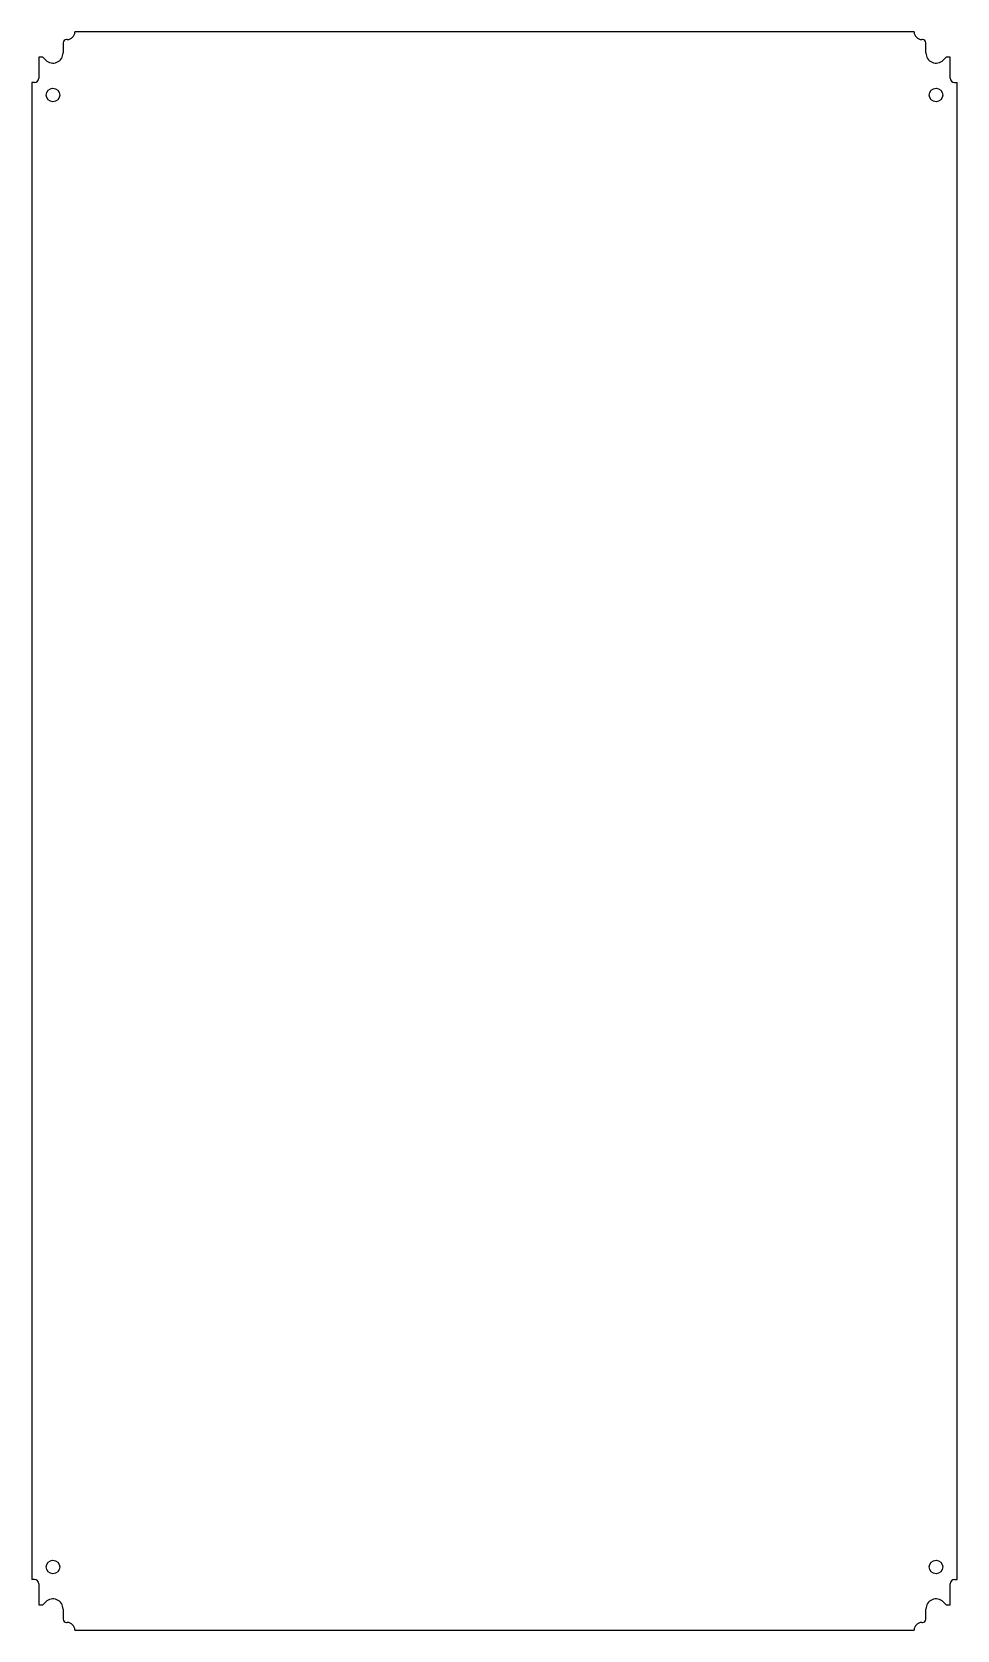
# Model space of a CAD drawing. Header units: millimetres. Extents: x 134 to 684, y 90 to 1040.
import ezdxf

# ---------------------------------------------------------------- set-up
doc = ezdxf.new("R2010")
doc.units = ezdxf.units.MM
doc.header["$LTSCALE"] = 73.323886
doc.layers.get('0').update_dxf_attribs({"linetype": 'CONTINUOUS'})

msp = doc.modelspace()

# ---------------------------------------------------------------- linework, layer by layer
at = {"color": 7, "linetype": 'Continuous'}
for p, q in [((154.69, 1035.68), (154.19, 1035.68)), ((658.19, 1040.18), (159.19, 1040.18)), ((663.19, 1035.68), (662.69, 1035.68)), ((152.19, 1033.68), (152.19, 1027.68)), ((665.19, 1027.68), (665.19, 1033.68)), ((137.69, 1025.18), (137.69, 1012.68)), ((140.21, 1025.18), (137.69, 1025.18)), ((141.95, 1023.44), (140.21, 1025.18)), ((677.18, 1025.18), (675.43, 1023.44)), ((679.69, 1025.18), (677.18, 1025.18)), ((679.69, 1012.68), (679.69, 1025.18)), ((133.69, 1010.18), (133.69, 120.18)), ((135.19, 1010.18), (133.69, 1010.18)), ((682.19, 1010.18), (683.69, 1010.18)), ((683.69, 120.18), (683.69, 1010.18)), ((135.19, 120.18), (133.69, 120.18)), ((137.69, 117.68), (137.69, 105.18)), ((679.69, 105.18), (679.69, 117.68)), ((682.19, 120.18), (683.69, 120.18)), ((137.69, 105.18), (140.21, 105.18)), ((140.21, 105.18), (141.95, 106.92)), ((675.43, 106.92), (677.18, 105.18)), ((677.18, 105.18), (679.69, 105.18)), ((152.19, 102.68), (152.19, 96.68)), ((665.19, 96.68), (665.19, 102.68)), ((154.19, 94.68), (154.69, 94.68)), ((159.19, 90.18), (658.19, 90.18)), ((662.69, 94.68), (663.19, 94.68))]:
    msp.add_line(p, q, dxfattribs=at)
for centre in [(146.19, 1002.68), (671.19, 1002.68), (146.19, 127.68), (671.19, 127.68)]:
    msp.add_circle(centre, 4, dxfattribs=at)
for centre, radius, start, end in [((154.19, 1033.68), 2, 90, 180), ((154.69, 1040.18), 4.5, 270, 360), ((662.69, 1040.18), 4.5, 180, 270), ((663.19, 1033.68), 2, 0, 90), ((146.19, 1027.68), 6, 225, 360), ((671.19, 1027.68), 6, 180, 315), ((135.19, 1012.68), 2.5, 270, 360), ((682.19, 1012.68), 2.5, 180, 270), ((135.19, 117.68), 2.5, 0, 90), ((682.19, 117.68), 2.5, 90, 180), ((146.19, 102.68), 6, 0, 135), ((671.19, 102.68), 6, 45, 180), ((154.19, 96.68), 2, 180, 270), ((663.19, 96.68), 2, 270, 360), ((154.69, 90.18), 4.5, 0, 90), ((662.69, 90.18), 4.5, 90, 180)]:
    msp.add_arc(centre, radius, start, end, dxfattribs=at)

doc.saveas('drawing.dxf')
